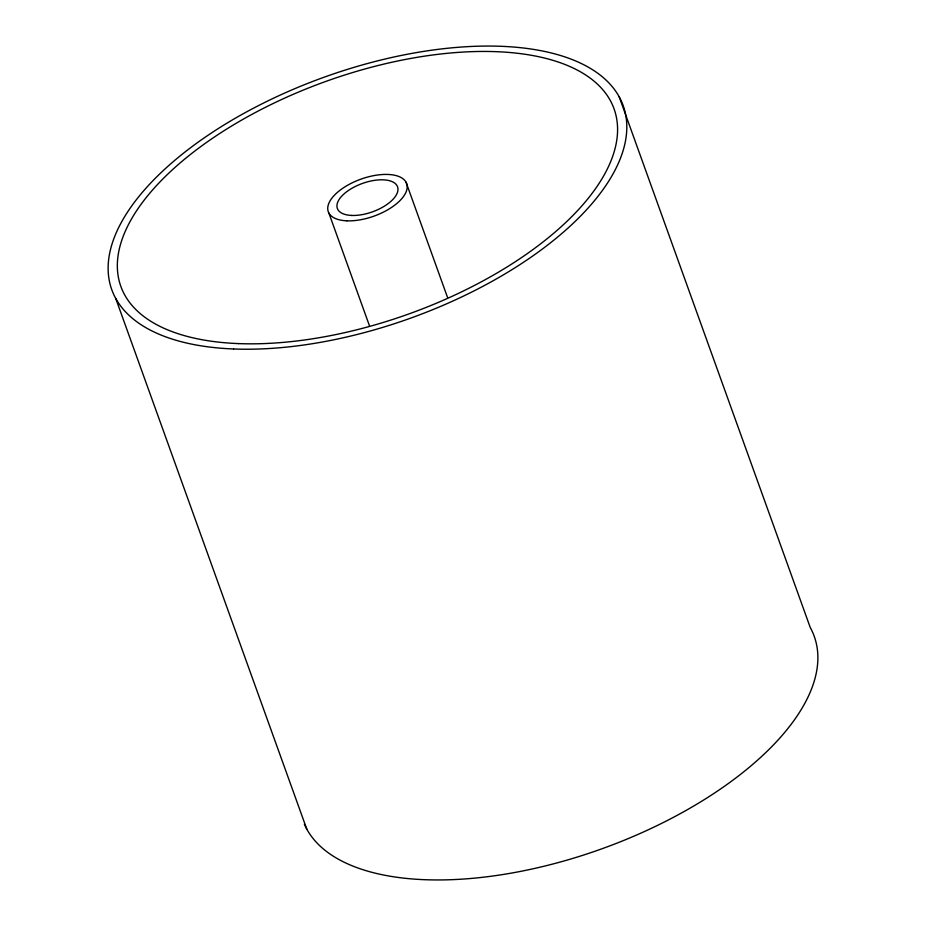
<?xml version="1.0" encoding="UTF-8"?>
<svg xmlns="http://www.w3.org/2000/svg" width="926" height="926" viewBox="0 0 926 926"><rect width="100%" height="100%" fill="white"/><g stroke="black" fill="none" stroke-linecap="round" stroke-linejoin="round"><path stroke-width="1.39" d="M619.193 96.813L810.262 627.539A271.769 128.008 -19.8 0 1 615.477 843.713A271.769 128.008 -19.8 0 1 304.341 824.186M406.039 182.191L447.582 297.57M328.892 213.084L369.451 325.755M115.738 298.461L306.807 829.187M351.718 215.445A31.97 15.059 -19.8 0 0 397.972 189.622A31.97 15.059 -19.8 0 0 352.702 187.839A31.97 15.059 -19.8 0 0 351.718 215.445M233.595 348.975A271.769 128.008 -19.8 0 0 626.763 129.547A271.769 128.008 -19.8 0 0 242.033 114.396A271.769 128.008 -19.8 0 0 233.595 348.975M346.949 220.828A41.647 19.62 -19.8 0 0 407.197 187.202A41.647 19.62 -19.8 0 0 348.245 184.876A41.647 19.62 -19.8 0 0 346.949 220.828M238.364 343.592A262.093 123.447 -19.8 0 0 617.538 131.967A262.093 123.447 -19.8 0 0 246.49 117.359A262.093 123.447 -19.8 0 0 238.364 343.592"/></g></svg>
